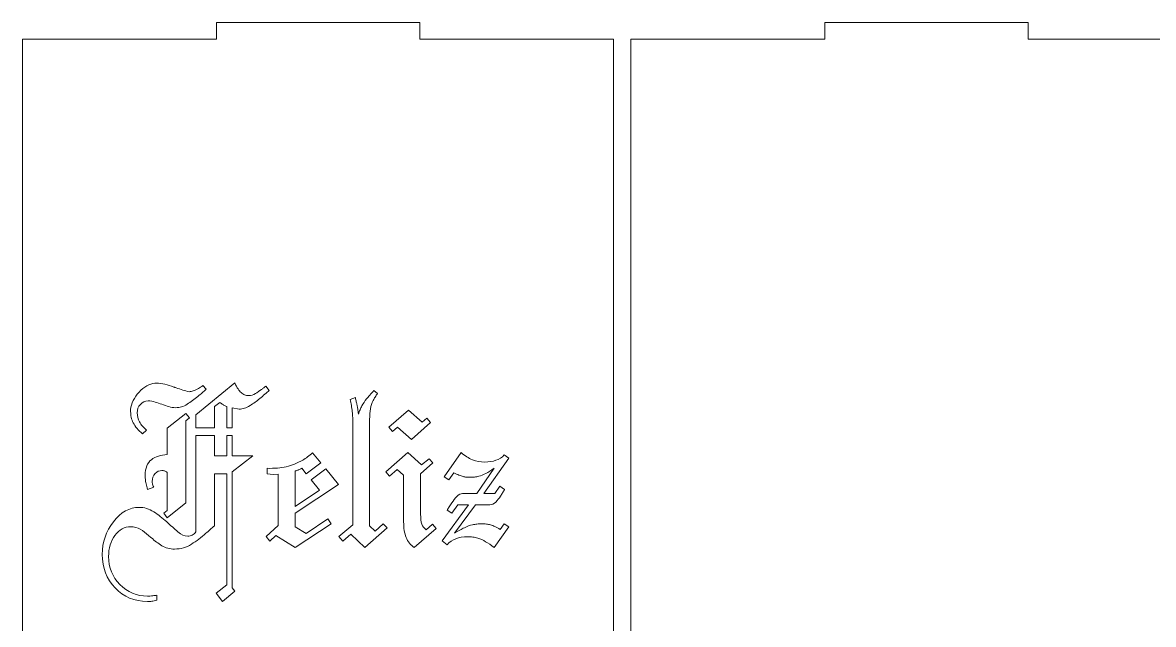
# Model space of a CAD drawing. Header units: millimetres. Extents: x -1983 to 1983, y -412 to 412.
# Drawn here: x 1313.1 to 1519.6, y 93.6 to 203.6 of the extents above; entities that cross this region are included whole.
import ezdxf

# ---------------------------------------------------------------- set-up
doc = ezdxf.new("R2010")
doc.units = ezdxf.units.MM
doc.header["$MEASUREMENT"] = 0
doc.layers.add('Camada 1', color=7, linetype='Continuous')

msp = doc.modelspace()

# ---------------------------------------------------------------- linework, layer by layer
at = {"layer": 'Camada 1', "color": 250, "lineweight": 9}
for points, knots in [([(1313.0602, 200.589), (1313.0602, 200.589), (1313.0602, -13.4106), (1313.0602, -13.4106), (1313.0602, -13.4106), (1313.0602, -13.4106), (1348.453, -13.4106), (1348.453, -13.4106), (1348.453, -13.4106), (1348.453, -13.4106), (1348.453, -16.4106), (1348.453, -16.4106), (1348.453, -16.4106), (1348.453, -16.4106), (1385.5958, -16.4106), (1385.5958, -16.4106), (1385.5958, -16.4106), (1385.5958, -16.4106), (1385.5958, -13.4106), (1385.5958, -13.4106), (1385.5958, -13.4106), (1385.5958, -13.4106), (1420.9886, -13.4106), (1420.9886, -13.4106), (1420.9886, -13.4106), (1420.9886, -13.4106), (1420.9886, 200.589), (1420.9886, 200.589), (1420.9886, 200.589), (1420.9886, 200.589), (1385.5958, 200.589), (1385.5958, 200.589), (1385.5958, 200.589), (1385.5958, 200.589), (1385.5958, 203.589), (1385.5958, 203.589), (1385.5958, 203.589), (1385.5958, 203.589), (1348.453, 203.589), (1348.453, 203.589), (1348.453, 203.589), (1348.453, 203.589), (1348.453, 200.589), (1348.453, 200.589), (1348.453, 200.589), (1348.453, 200.589), (1313.0602, 200.589), (1313.0602, 200.589)], [0, 0, 0, 0, 0.07692308, 0.07692308, 0.07692308, 0.07692308, 0.15384615, 0.15384615, 0.15384615, 0.15384615, 0.23076923, 0.23076923, 0.23076923, 0.23076923, 0.30769231, 0.30769231, 0.30769231, 0.30769231, 0.38461538, 0.38461538, 0.38461538, 0.38461538, 0.46153846, 0.46153846, 0.46153846, 0.46153846, 0.53846154, 0.53846154, 0.53846154, 0.53846154, 0.61538462, 0.61538462, 0.61538462, 0.61538462, 0.69230769, 0.69230769, 0.69230769, 0.69230769, 0.76923077, 0.76923077, 0.76923077, 0.76923077, 0.84615385, 0.84615385, 0.84615385, 0.84615385, 1, 1, 1, 1]), ([(1424.1636, 200.589), (1424.1636, 200.589), (1424.1636, -13.4106), (1424.1636, -13.4106), (1424.1636, -13.4106), (1424.1636, -13.4106), (1459.5564, -13.4106), (1459.5564, -13.4106), (1459.5564, -13.4106), (1459.5564, -13.4106), (1459.5564, -16.4106), (1459.5564, -16.4106), (1459.5564, -16.4106), (1459.5564, -16.4106), (1496.6992, -16.4106), (1496.6992, -16.4106), (1496.6992, -16.4106), (1496.6992, -16.4106), (1496.6992, -13.4106), (1496.6992, -13.4106), (1496.6992, -13.4106), (1496.6992, -13.4106), (1532.092, -13.4106), (1532.092, -13.4106), (1532.092, -13.4106), (1532.092, -13.4106), (1532.092, 200.589), (1532.092, 200.589), (1532.092, 200.589), (1532.092, 200.589), (1496.6992, 200.589), (1496.6992, 200.589), (1496.6992, 200.589), (1496.6992, 200.589), (1496.6992, 203.589), (1496.6992, 203.589), (1496.6992, 203.589), (1496.6992, 203.589), (1459.5564, 203.589), (1459.5564, 203.589), (1459.5564, 203.589), (1459.5564, 203.589), (1459.5564, 200.589), (1459.5564, 200.589), (1459.5564, 200.589), (1459.5564, 200.589), (1424.1636, 200.589), (1424.1636, 200.589)], [0, 0, 0, 0, 0.07692308, 0.07692308, 0.07692308, 0.07692308, 0.15384615, 0.15384615, 0.15384615, 0.15384615, 0.23076923, 0.23076923, 0.23076923, 0.23076923, 0.30769231, 0.30769231, 0.30769231, 0.30769231, 0.38461538, 0.38461538, 0.38461538, 0.38461538, 0.46153846, 0.46153846, 0.46153846, 0.46153846, 0.53846154, 0.53846154, 0.53846154, 0.53846154, 0.61538462, 0.61538462, 0.61538462, 0.61538462, 0.69230769, 0.69230769, 0.69230769, 0.69230769, 0.76923077, 0.76923077, 0.76923077, 0.76923077, 0.84615385, 0.84615385, 0.84615385, 0.84615385, 1, 1, 1, 1]), ([(1334.962, 128.41), (1334.5779, 128.7349), (1334.2456, 129.0674), (1333.9648, 129.4072), (1333.9648, 129.4072), (1333.6842, 129.7467), (1333.4552, 130.094), (1333.278, 130.4485), (1333.278, 130.4485), (1333.1007, 130.7736), (1332.9752, 131.106), (1332.9014, 131.4458), (1332.9014, 131.4458), (1332.8275, 131.7853), (1332.7905, 132.1324), (1332.7905, 132.487), (1332.7905, 132.487), (1332.7905, 132.5462), (1332.7905, 132.6052), (1332.7905, 132.6642), (1332.7905, 132.6642), (1332.7905, 132.7234), (1332.7905, 132.7824), (1332.7905, 132.8415), (1332.7905, 132.8415), (1332.9088, 133.9938), (1333.4183, 135.0647), (1334.3195, 136.0544), (1334.3195, 136.0544), (1335.2206, 137.0441), (1336.188, 137.5833), (1337.222, 137.672), (1337.222, 137.672), (1337.2812, 137.672), (1337.3328, 137.672), (1337.3772, 137.672), (1337.3772, 137.672), (1337.4214, 137.672), (1337.4584, 137.672), (1337.4879, 137.672), (1337.4879, 137.672), (1337.9902, 137.672), (1338.5072, 137.6055), (1339.0389, 137.4726), (1339.0389, 137.4726), (1339.5708, 137.3397), (1340.1173, 137.1696), (1340.6787, 136.9629), (1340.6787, 136.9629), (1340.7377, 136.9629), (1340.8043, 136.9481), (1340.878, 136.9187), (1340.878, 136.9187), (1340.952, 136.8891), (1341.0332, 136.8594), (1341.1217, 136.8301), (1341.1217, 136.8301), (1341.5059, 136.6822), (1341.8974, 136.5493), (1342.2962, 136.431), (1342.2962, 136.431), (1342.695, 136.313), (1343.0865, 136.2095), (1343.4707, 136.1209), (1343.4707, 136.1209), (1343.6773, 136.1209), (1343.9284, 136.1726), (1344.2239, 136.276), (1344.2239, 136.276), (1344.5194, 136.3795), (1344.8295, 136.5196), (1345.1546, 136.6969), (1345.1546, 136.6969), (1345.2727, 136.7561), (1345.4056, 136.8373), (1345.5535, 136.9409), (1345.5535, 136.9409), (1345.701, 137.0441), (1345.834, 137.1402), (1345.9522, 137.2288), (1345.9522, 137.2288), (1345.9522, 137.2288), (1346.5726, 136.564), (1346.5726, 136.564), (1346.5726, 136.564), (1346.3363, 136.3573), (1346.0927, 136.143), (1345.8415, 135.9215), (1345.8415, 135.9215), (1345.5903, 135.6999), (1345.3319, 135.4709), (1345.0661, 135.2347), (1345.0661, 135.2347), (1344.4455, 134.7323), (1343.7956, 134.2671), (1343.1159, 133.8386), (1343.1159, 133.8386), (1342.4366, 133.4103), (1341.7423, 133.1962), (1341.0332, 133.1962), (1341.0332, 133.1962), (1340.59, 133.1962), (1340.1616, 133.2626), (1339.7481, 133.3956), (1339.7481, 133.3956), (1339.3344, 133.5285), (1338.9209, 133.6686), (1338.5072, 133.8166), (1338.5072, 133.8166), (1338.0936, 133.9641), (1337.68, 134.1046), (1337.2664, 134.2375), (1337.2664, 134.2375), (1336.8528, 134.3704), (1336.4245, 134.4369), (1335.9814, 134.4369), (1335.9814, 134.4369), (1335.42, 134.4369), (1334.9473, 134.2228), (1334.5631, 133.7943), (1334.5631, 133.7943), (1334.1791, 133.366), (1333.9872, 132.8564), (1333.9872, 132.2654), (1333.9872, 132.2654), (1333.9872, 131.6744), (1334.1274, 131.1207), (1334.4082, 130.6035), (1334.4082, 130.6035), (1334.6886, 130.0865), (1335.1246, 129.577), (1335.7153, 129.0747), (1335.7153, 129.0747), (1335.7153, 129.0747), (1334.962, 128.41), (1334.962, 128.41)], [0, 0, 0, 0, 0.02857143, 0.02857143, 0.02857143, 0.02857143, 0.05714286, 0.05714286, 0.05714286, 0.05714286, 0.08571429, 0.08571429, 0.08571429, 0.08571429, 0.11428571, 0.11428571, 0.11428571, 0.11428571, 0.14285714, 0.14285714, 0.14285714, 0.14285714, 0.17142857, 0.17142857, 0.17142857, 0.17142857, 0.2, 0.2, 0.2, 0.2, 0.22857143, 0.22857143, 0.22857143, 0.22857143, 0.25714286, 0.25714286, 0.25714286, 0.25714286, 0.28571429, 0.28571429, 0.28571429, 0.28571429, 0.31428571, 0.31428571, 0.31428571, 0.31428571, 0.34285714, 0.34285714, 0.34285714, 0.34285714, 0.37142857, 0.37142857, 0.37142857, 0.37142857, 0.4, 0.4, 0.4, 0.4, 0.42857143, 0.42857143, 0.42857143, 0.42857143, 0.45714286, 0.45714286, 0.45714286, 0.45714286, 0.48571429, 0.48571429, 0.48571429, 0.48571429, 0.51428571, 0.51428571, 0.51428571, 0.51428571, 0.54285714, 0.54285714, 0.54285714, 0.54285714, 0.57142857, 0.57142857, 0.57142857, 0.57142857, 0.6, 0.6, 0.6, 0.6, 0.62857143, 0.62857143, 0.62857143, 0.62857143, 0.65714286, 0.65714286, 0.65714286, 0.65714286, 0.68571429, 0.68571429, 0.68571429, 0.68571429, 0.71428571, 0.71428571, 0.71428571, 0.71428571, 0.74285714, 0.74285714, 0.74285714, 0.74285714, 0.77142857, 0.77142857, 0.77142857, 0.77142857, 0.8, 0.8, 0.8, 0.8, 0.82857143, 0.82857143, 0.82857143, 0.82857143, 0.85714286, 0.85714286, 0.85714286, 0.85714286, 0.88571429, 0.88571429, 0.88571429, 0.88571429, 0.91428571, 0.91428571, 0.91428571, 0.91428571, 0.94285714, 0.94285714, 0.94285714, 0.94285714, 1, 1, 1, 1]), ([(1344.7113, 129.5092), (1344.7113, 129.5092), (1344.7113, 131.911), (1344.7113, 131.911), (1344.7113, 131.911), (1344.7113, 131.911), (1351.8019, 137.7163), (1351.8019, 137.7163), (1351.8019, 137.7163), (1352.0087, 137.2732), (1352.2081, 136.9112), (1352.4001, 136.6305), (1352.4001, 136.6305), (1352.5922, 136.3499), (1352.7769, 136.1355), (1352.9542, 135.9879), (1352.9542, 135.9879), (1353.161, 135.781), (1353.3751, 135.6334), (1353.5966, 135.5448), (1353.5966, 135.5448), (1353.8182, 135.4562), (1354.0619, 135.412), (1354.328, 135.412), (1354.328, 135.412), (1354.7711, 135.412), (1355.1845, 135.5299), (1355.5687, 135.7664), (1355.5687, 135.7664), (1355.9527, 136.0027), (1356.3222, 136.2537), (1356.6766, 136.5196), (1356.6766, 136.5196), (1356.8242, 136.6379), (1356.9647, 136.7487), (1357.0976, 136.8522), (1357.0976, 136.8522), (1357.2306, 136.9554), (1357.3559, 137.0516), (1357.4741, 137.1402), (1357.4741, 137.1402), (1357.4741, 137.1402), (1358.0948, 136.3424), (1358.0948, 136.3424), (1358.0948, 136.3424), (1357.8584, 136.1355), (1357.5925, 135.9067), (1357.2969, 135.6557), (1357.2969, 135.6557), (1357.0015, 135.4045), (1356.6913, 135.1461), (1356.3665, 134.88), (1356.3665, 134.88), (1356.1004, 134.6437), (1355.8124, 134.4147), (1355.5022, 134.1931), (1355.5022, 134.1931), (1355.192, 133.9716), (1354.8891, 133.7722), (1354.5938, 133.5949), (1354.5938, 133.5949), (1354.2391, 133.3881), (1353.8996, 133.2256), (1353.5745, 133.1075), (1353.5745, 133.1075), (1353.2496, 132.9893), (1352.9246, 132.9301), (1352.5997, 132.9301), (1352.5997, 132.9301), (1352.5997, 132.9301), (1351.3588, 133.1519), (1351.3588, 133.1519), (1351.3588, 133.1519), (1351.3588, 133.1519), (1351.3588, 129.5092), (1351.3588, 129.5092), (1351.3588, 129.5092), (1351.3588, 129.5092), (1350.3394, 129.5092), (1350.3394, 129.5092), (1350.3394, 129.5092), (1350.3394, 129.5092), (1350.3394, 133.4177), (1350.3394, 133.4177), (1350.3394, 133.4177), (1350.2214, 133.4471), (1350.1178, 133.4842), (1350.0293, 133.5285), (1350.0293, 133.5285), (1349.9406, 133.5728), (1349.852, 133.6244), (1349.7634, 133.6836), (1349.7634, 133.6836), (1349.7337, 133.7131), (1349.7116, 133.7354), (1349.6969, 133.7501), (1349.6969, 133.7501), (1349.6823, 133.7648), (1349.66, 133.7722), (1349.6305, 133.7722), (1349.6305, 133.7722), (1349.5418, 133.8313), (1349.4606, 133.8904), (1349.3867, 133.9494), (1349.3867, 133.9494), (1349.3128, 134.0085), (1349.2167, 134.0824), (1349.0987, 134.1711), (1349.0987, 134.1711), (1349.0987, 134.1711), (1348.0793, 133.4177), (1348.0793, 133.4177), (1348.0793, 133.4177), (1348.0793, 133.4177), (1348.0793, 129.5092), (1348.0793, 129.5092), (1348.0793, 129.5092), (1348.0793, 129.5092), (1344.7113, 129.5092), (1344.7113, 129.5092)], [0, 0, 0, 0, 0.03225806, 0.03225806, 0.03225806, 0.03225806, 0.06451613, 0.06451613, 0.06451613, 0.06451613, 0.09677419, 0.09677419, 0.09677419, 0.09677419, 0.12903226, 0.12903226, 0.12903226, 0.12903226, 0.16129032, 0.16129032, 0.16129032, 0.16129032, 0.19354839, 0.19354839, 0.19354839, 0.19354839, 0.22580645, 0.22580645, 0.22580645, 0.22580645, 0.25806452, 0.25806452, 0.25806452, 0.25806452, 0.29032258, 0.29032258, 0.29032258, 0.29032258, 0.32258065, 0.32258065, 0.32258065, 0.32258065, 0.35483871, 0.35483871, 0.35483871, 0.35483871, 0.38709677, 0.38709677, 0.38709677, 0.38709677, 0.41935484, 0.41935484, 0.41935484, 0.41935484, 0.4516129, 0.4516129, 0.4516129, 0.4516129, 0.48387097, 0.48387097, 0.48387097, 0.48387097, 0.51612903, 0.51612903, 0.51612903, 0.51612903, 0.5483871, 0.5483871, 0.5483871, 0.5483871, 0.58064516, 0.58064516, 0.58064516, 0.58064516, 0.61290323, 0.61290323, 0.61290323, 0.61290323, 0.64516129, 0.64516129, 0.64516129, 0.64516129, 0.67741935, 0.67741935, 0.67741935, 0.67741935, 0.70967742, 0.70967742, 0.70967742, 0.70967742, 0.74193548, 0.74193548, 0.74193548, 0.74193548, 0.77419355, 0.77419355, 0.77419355, 0.77419355, 0.80645161, 0.80645161, 0.80645161, 0.80645161, 0.83870968, 0.83870968, 0.83870968, 0.83870968, 0.87096774, 0.87096774, 0.87096774, 0.87096774, 0.90322581, 0.90322581, 0.90322581, 0.90322581, 0.93548387, 0.93548387, 0.93548387, 0.93548387, 1, 1, 1, 1]), ([(1371.5223, 108.8225), (1371.5223, 108.8225), (1370.8131, 109.6647), (1370.8131, 109.6647), (1370.8131, 109.6647), (1370.8131, 109.6647), (1373.3393, 111.7918), (1373.3393, 111.7918), (1373.3393, 111.7918), (1373.3393, 111.7918), (1373.3393, 131.4235), (1373.3393, 131.4235), (1373.3393, 131.4235), (1373.3393, 131.5712), (1373.3318, 131.7409), (1373.3171, 131.9331), (1373.3171, 131.9331), (1373.3023, 132.125), (1373.28, 132.3097), (1373.2506, 132.487), (1373.2506, 132.487), (1373.2211, 132.8711), (1373.1692, 133.2477), (1373.0955, 133.6171), (1373.0955, 133.6171), (1373.0216, 133.9863), (1372.9402, 134.3483), (1372.8516, 134.7028), (1372.8516, 134.7028), (1372.8516, 134.7028), (1373.8267, 135.0575), (1373.8267, 135.0575), (1373.8267, 135.0575), (1373.8857, 134.7323), (1373.945, 134.4665), (1374.004, 134.2596), (1374.004, 134.2596), (1374.0629, 134.0527), (1374.1072, 133.8461), (1374.1368, 133.6393), (1374.1368, 133.6393), (1374.1664, 133.5507), (1374.1887, 133.4471), (1374.2033, 133.3291), (1374.2033, 133.3291), (1374.218, 133.2109), (1374.2401, 133.0926), (1374.2698, 132.9744), (1374.2698, 132.9744), (1374.2994, 132.8268), (1374.3215, 132.6792), (1374.3362, 132.5313), (1374.3362, 132.5313), (1374.3511, 132.3836), (1374.3733, 132.2064), (1374.4027, 131.9996), (1374.4027, 131.9996), (1374.4913, 132.2951), (1374.5874, 132.5684), (1374.6907, 132.8193), (1374.6907, 132.8193), (1374.7943, 133.0704), (1374.905, 133.3142), (1375.0232, 133.5507), (1375.0232, 133.5507), (1375.2595, 133.9641), (1375.5476, 134.3853), (1375.8873, 134.8135), (1375.8873, 134.8135), (1376.2271, 135.2419), (1376.6628, 135.7518), (1377.1947, 136.3424), (1377.1947, 136.3424), (1377.1947, 136.3424), (1377.9037, 135.8107), (1377.9037, 135.8107), (1377.9037, 135.8107), (1377.7265, 135.5745), (1377.5713, 135.3527), (1377.4384, 135.1461), (1377.4384, 135.1461), (1377.3055, 134.9392), (1377.1947, 134.7323), (1377.1061, 134.5255), (1377.1061, 134.5255), (1376.8402, 134.0527), (1376.6628, 133.5507), (1376.5741, 133.0187), (1376.5741, 133.0187), (1376.4855, 132.487), (1376.4411, 131.8224), (1376.4411, 131.0245), (1376.4411, 131.0245), (1376.4411, 131.0245), (1376.4411, 111.6146), (1376.4411, 111.6146), (1376.4411, 111.6146), (1376.4411, 111.6146), (1377.4606, 110.6395), (1377.4606, 110.6395), (1377.4606, 110.6395), (1377.4606, 110.6395), (1378.923, 111.969), (1378.923, 111.969), (1378.923, 111.969), (1378.923, 111.969), (1379.632, 111.2157), (1379.632, 111.2157), (1379.632, 111.2157), (1379.632, 111.2157), (1375.5549, 107.6261), (1375.5549, 107.6261), (1375.5549, 107.6261), (1375.5549, 107.6261), (1373.0289, 110.0634), (1373.0289, 110.0634), (1373.0289, 110.0634), (1373.0289, 110.0634), (1371.5223, 108.8225), (1371.5223, 108.8225)], [0, 0, 0, 0, 0.03225806, 0.03225806, 0.03225806, 0.03225806, 0.06451613, 0.06451613, 0.06451613, 0.06451613, 0.09677419, 0.09677419, 0.09677419, 0.09677419, 0.12903226, 0.12903226, 0.12903226, 0.12903226, 0.16129032, 0.16129032, 0.16129032, 0.16129032, 0.19354839, 0.19354839, 0.19354839, 0.19354839, 0.22580645, 0.22580645, 0.22580645, 0.22580645, 0.25806452, 0.25806452, 0.25806452, 0.25806452, 0.29032258, 0.29032258, 0.29032258, 0.29032258, 0.32258065, 0.32258065, 0.32258065, 0.32258065, 0.35483871, 0.35483871, 0.35483871, 0.35483871, 0.38709677, 0.38709677, 0.38709677, 0.38709677, 0.41935484, 0.41935484, 0.41935484, 0.41935484, 0.4516129, 0.4516129, 0.4516129, 0.4516129, 0.48387097, 0.48387097, 0.48387097, 0.48387097, 0.51612903, 0.51612903, 0.51612903, 0.51612903, 0.5483871, 0.5483871, 0.5483871, 0.5483871, 0.58064516, 0.58064516, 0.58064516, 0.58064516, 0.61290323, 0.61290323, 0.61290323, 0.61290323, 0.64516129, 0.64516129, 0.64516129, 0.64516129, 0.67741935, 0.67741935, 0.67741935, 0.67741935, 0.70967742, 0.70967742, 0.70967742, 0.70967742, 0.74193548, 0.74193548, 0.74193548, 0.74193548, 0.77419355, 0.77419355, 0.77419355, 0.77419355, 0.80645161, 0.80645161, 0.80645161, 0.80645161, 0.83870968, 0.83870968, 0.83870968, 0.83870968, 0.87096774, 0.87096774, 0.87096774, 0.87096774, 0.90322581, 0.90322581, 0.90322581, 0.90322581, 0.93548387, 0.93548387, 0.93548387, 0.93548387, 1, 1, 1, 1]), ([(1384.0634, 127.3907), (1384.0634, 127.3907), (1381.5375, 129.6509), (1381.5375, 129.6509), (1381.5375, 129.6509), (1381.5375, 129.6509), (1380.6071, 128.8531), (1380.6071, 128.8531), (1380.6071, 128.8531), (1380.6071, 128.8531), (1379.9421, 129.6509), (1379.9421, 129.6509), (1379.9421, 129.6509), (1379.9421, 129.6509), (1383.5317, 132.7529), (1383.5317, 132.7529), (1383.5317, 132.7529), (1383.5317, 132.7529), (1386.0133, 130.537), (1386.0133, 130.537), (1386.0133, 130.537), (1386.0133, 130.537), (1386.8997, 131.2907), (1386.8997, 131.2907), (1386.8997, 131.2907), (1386.8997, 131.2907), (1387.5644, 130.4928), (1387.5644, 130.4928), (1387.5644, 130.4928), (1387.5644, 130.4928), (1384.0634, 127.3907), (1384.0634, 127.3907)], [0, 0, 0, 0, 0.11111111, 0.11111111, 0.11111111, 0.11111111, 0.22222222, 0.22222222, 0.22222222, 0.22222222, 0.33333333, 0.33333333, 0.33333333, 0.33333333, 0.44444444, 0.44444444, 0.44444444, 0.44444444, 0.55555556, 0.55555556, 0.55555556, 0.55555556, 0.66666667, 0.66666667, 0.66666667, 0.66666667, 0.77777778, 0.77777778, 0.77777778, 0.77777778, 1, 1, 1, 1]), ([(1338.8616, 113.9189), (1338.8616, 113.9189), (1339.4821, 114.4063), (1339.4821, 114.4063), (1339.4821, 114.4063), (1339.4821, 114.4063), (1339.4821, 121.3639), (1339.4821, 121.3639), (1339.4821, 121.3639), (1339.3934, 121.423), (1339.3123, 121.4746), (1339.2384, 121.519), (1339.2384, 121.519), (1339.1647, 121.5633), (1339.0833, 121.6003), (1338.9946, 121.6298), (1338.9946, 121.6298), (1338.9061, 121.6593), (1338.8249, 121.6815), (1338.7509, 121.6963), (1338.7509, 121.6963), (1338.677, 121.7111), (1338.5958, 121.7183), (1338.5072, 121.7183), (1338.5072, 121.7183), (1338.0345, 121.7183), (1337.6208, 121.5264), (1337.2664, 121.1423), (1337.2664, 121.1423), (1336.9119, 120.7582), (1336.7346, 120.2855), (1336.7346, 119.7241), (1336.7346, 119.7241), (1336.7346, 119.6651), (1336.7346, 119.6062), (1336.7346, 119.5469), (1336.7346, 119.5469), (1336.7346, 119.4879), (1336.7492, 119.4287), (1336.779, 119.3697), (1336.779, 119.3697), (1336.779, 119.2811), (1336.801, 119.1777), (1336.8454, 119.0595), (1336.8454, 119.0595), (1336.8897, 118.9412), (1336.9415, 118.8084), (1337.0004, 118.6607), (1337.0004, 118.6607), (1337.0004, 118.6607), (1335.8928, 118.2618), (1335.8928, 118.2618), (1335.8928, 118.2618), (1335.7745, 118.6458), (1335.6783, 118.9857), (1335.6045, 119.2811), (1335.6045, 119.2811), (1335.5308, 119.5764), (1335.4937, 119.8571), (1335.4937, 120.1229), (1335.4937, 120.1229), (1335.4644, 120.2412), (1335.4494, 120.3594), (1335.4494, 120.4777), (1335.4494, 120.4777), (1335.4494, 120.5956), (1335.4494, 120.7138), (1335.4494, 120.8322), (1335.4494, 120.8322), (1335.4494, 122.1617), (1335.8263, 123.1143), (1336.5795, 123.6904), (1336.5795, 123.6904), (1337.3328, 124.2667), (1338.3004, 124.5842), (1339.4821, 124.6432), (1339.4821, 124.6432), (1339.4821, 124.6432), (1339.4821, 129.4294), (1339.4821, 129.4294), (1339.4821, 129.4294), (1339.4821, 129.4294), (1342.8501, 132.1324), (1342.8501, 132.1324), (1342.8501, 132.1324), (1342.8501, 132.1324), (1343.5149, 131.3349), (1343.5149, 131.3349), (1343.5149, 131.3349), (1343.5149, 131.3349), (1342.8501, 130.8029), (1342.8501, 130.8029), (1342.8501, 130.8029), (1342.8501, 130.8029), (1342.8501, 115.8244), (1342.8501, 115.8244), (1342.8501, 115.8244), (1342.8501, 115.8244), (1339.4821, 113.077), (1339.4821, 113.077), (1339.4821, 113.077), (1339.4821, 113.077), (1338.8616, 113.9189), (1338.8616, 113.9189)], [0, 0, 0, 0, 0.03703704, 0.03703704, 0.03703704, 0.03703704, 0.07407407, 0.07407407, 0.07407407, 0.07407407, 0.11111111, 0.11111111, 0.11111111, 0.11111111, 0.14814815, 0.14814815, 0.14814815, 0.14814815, 0.18518519, 0.18518519, 0.18518519, 0.18518519, 0.22222222, 0.22222222, 0.22222222, 0.22222222, 0.25925926, 0.25925926, 0.25925926, 0.25925926, 0.2962963, 0.2962963, 0.2962963, 0.2962963, 0.33333333, 0.33333333, 0.33333333, 0.33333333, 0.37037037, 0.37037037, 0.37037037, 0.37037037, 0.40740741, 0.40740741, 0.40740741, 0.40740741, 0.44444444, 0.44444444, 0.44444444, 0.44444444, 0.48148148, 0.48148148, 0.48148148, 0.48148148, 0.51851852, 0.51851852, 0.51851852, 0.51851852, 0.55555556, 0.55555556, 0.55555556, 0.55555556, 0.59259259, 0.59259259, 0.59259259, 0.59259259, 0.62962963, 0.62962963, 0.62962963, 0.62962963, 0.66666667, 0.66666667, 0.66666667, 0.66666667, 0.7037037, 0.7037037, 0.7037037, 0.7037037, 0.74074074, 0.74074074, 0.74074074, 0.74074074, 0.77777778, 0.77777778, 0.77777778, 0.77777778, 0.81481481, 0.81481481, 0.81481481, 0.81481481, 0.85185185, 0.85185185, 0.85185185, 0.85185185, 0.88888889, 0.88888889, 0.88888889, 0.88888889, 0.92592593, 0.92592593, 0.92592593, 0.92592593, 1, 1, 1, 1]), ([(1337.5765, 98.0098), (1337.3993, 97.9505), (1337.237, 97.9062), (1337.0891, 97.8765), (1337.0891, 97.8765), (1336.9415, 97.8472), (1336.7937, 97.8323), (1336.646, 97.8323), (1336.646, 97.8323), (1336.5278, 97.8029), (1336.4022, 97.7879), (1336.2693, 97.7879), (1336.2693, 97.7879), (1336.1364, 97.7879), (1335.9961, 97.7879), (1335.8484, 97.7879), (1335.8484, 97.7879), (1333.4848, 97.7879), (1331.5203, 98.6079), (1329.9543, 100.2476), (1329.9543, 100.2476), (1328.3885, 101.8873), (1327.6056, 103.933), (1327.6056, 106.3852), (1327.6056, 106.3852), (1327.6056, 108.601), (1328.2852, 110.5879), (1329.6441, 112.3456), (1329.6441, 112.3456), (1331.0033, 114.1035), (1332.569, 114.9825), (1334.3416, 114.9825), (1334.3416, 114.9825), (1335.2871, 114.9825), (1336.1733, 114.7092), (1337.0004, 114.1625), (1337.0004, 114.1625), (1337.8277, 113.6162), (1338.6106, 113.0178), (1339.3491, 112.3677), (1339.3491, 112.3677), (1340.0877, 111.6884), (1340.7747, 111.0754), (1341.41, 110.5287), (1341.41, 110.5287), (1342.045, 109.9822), (1342.6434, 109.7089), (1343.2049, 109.7089), (1343.2049, 109.7089), (1343.5, 109.7089), (1343.7733, 109.7754), (1344.0245, 109.9083), (1344.0245, 109.9083), (1344.2757, 110.0413), (1344.5047, 110.2407), (1344.7113, 110.5066), (1344.7113, 110.5066), (1344.7113, 110.5066), (1344.7113, 128.1098), (1344.7113, 128.1098), (1344.7113, 128.1098), (1344.7113, 128.1098), (1348.0793, 128.1098), (1348.0793, 128.1098), (1348.0793, 128.1098), (1348.0793, 128.1098), (1348.0793, 124.4217), (1348.0793, 124.4217), (1348.0793, 124.4217), (1348.0793, 124.4217), (1350.3394, 124.4217), (1350.3394, 124.4217), (1350.3394, 124.4217), (1350.3394, 124.4217), (1350.3394, 128.1098), (1350.3394, 128.1098), (1350.3394, 128.1098), (1350.3394, 128.1098), (1351.3588, 128.1098), (1351.3588, 128.1098), (1351.3588, 128.1098), (1351.3588, 128.1098), (1351.3588, 124.4217), (1351.3588, 124.4217), (1351.3588, 124.4217), (1351.3588, 124.4217), (1355.0812, 124.4217), (1355.0812, 124.4217), (1355.0812, 124.4217), (1355.0812, 124.4217), (1351.3588, 121.4525), (1351.3588, 121.4525), (1351.3588, 121.4525), (1351.3588, 121.4525), (1351.3588, 100.2698), (1351.3588, 100.2698), (1351.3588, 100.2698), (1351.3588, 100.2698), (1351.8019, 99.6493), (1351.8019, 99.6493), (1351.8019, 99.6493), (1351.8019, 99.6493), (1349.5861, 97.7879), (1349.5861, 97.7879), (1349.5861, 97.7879), (1349.5861, 97.7879), (1348.3896, 99.2948), (1348.3896, 99.2948), (1348.3896, 99.2948), (1348.3896, 99.2948), (1350.3394, 100.8458), (1350.3394, 100.8458), (1350.3394, 100.8458), (1350.3394, 100.8458), (1350.3394, 121.0981), (1350.3394, 121.0981), (1350.3394, 121.0981), (1350.3394, 121.0981), (1348.0793, 121.0981), (1348.0793, 121.0981), (1348.0793, 121.0981), (1348.0793, 121.0981), (1348.0793, 111.6146), (1348.0793, 111.6146), (1348.0793, 111.6146), (1347.8134, 111.378), (1347.5551, 111.1492), (1347.3039, 110.9274), (1347.3039, 110.9274), (1347.0528, 110.706), (1346.7942, 110.4772), (1346.5283, 110.2407), (1346.5283, 110.2407), (1345.701, 109.5022), (1344.822, 108.8375), (1343.8916, 108.2465), (1343.8916, 108.2465), (1342.9609, 107.6556), (1341.9342, 107.3603), (1340.8116, 107.3603), (1340.8116, 107.3603), (1339.9253, 107.3603), (1339.1498, 107.5669), (1338.4851, 107.9806), (1338.4851, 107.9806), (1337.8204, 108.3941), (1337.1926, 108.8668), (1336.6017, 109.3988), (1336.6017, 109.3988), (1336.5131, 109.4577), (1336.4245, 109.5242), (1336.3358, 109.5982), (1336.3358, 109.5982), (1336.2473, 109.6719), (1336.1437, 109.7533), (1336.0256, 109.8419), (1336.0256, 109.8419), (1335.553, 110.285), (1335.0581, 110.6616), (1334.5411, 110.972), (1334.5411, 110.972), (1334.024, 111.2822), (1333.4405, 111.4373), (1332.7905, 111.4373), (1332.7905, 111.4373), (1331.6679, 111.4373), (1330.715, 110.9128), (1329.9321, 109.864), (1329.9321, 109.864), (1329.1492, 108.8153), (1328.7579, 107.5226), (1328.7579, 105.9865), (1328.7579, 105.9865), (1328.7579, 103.9773), (1329.4521, 102.2712), (1330.8407, 100.8679), (1330.8407, 100.8679), (1332.2292, 99.4647), (1333.9132, 98.763), (1335.8928, 98.763), (1335.8928, 98.763), (1335.9517, 98.763), (1336.0182, 98.763), (1336.0921, 98.763), (1336.0921, 98.763), (1336.1658, 98.763), (1336.2323, 98.763), (1336.2915, 98.763), (1336.2915, 98.763), (1336.4687, 98.7926), (1336.6607, 98.8148), (1336.8675, 98.8295), (1336.8675, 98.8295), (1337.0744, 98.8442), (1337.3107, 98.8813), (1337.5765, 98.9403), (1337.5765, 98.9403), (1337.5765, 98.9403), (1337.5765, 98.0098), (1337.5765, 98.0098)], [0, 0, 0, 0, 0.01960784, 0.01960784, 0.01960784, 0.01960784, 0.03921569, 0.03921569, 0.03921569, 0.03921569, 0.05882353, 0.05882353, 0.05882353, 0.05882353, 0.07843137, 0.07843137, 0.07843137, 0.07843137, 0.09803922, 0.09803922, 0.09803922, 0.09803922, 0.11764706, 0.11764706, 0.11764706, 0.11764706, 0.1372549, 0.1372549, 0.1372549, 0.1372549, 0.15686275, 0.15686275, 0.15686275, 0.15686275, 0.17647059, 0.17647059, 0.17647059, 0.17647059, 0.19607843, 0.19607843, 0.19607843, 0.19607843, 0.21568627, 0.21568627, 0.21568627, 0.21568627, 0.23529412, 0.23529412, 0.23529412, 0.23529412, 0.25490196, 0.25490196, 0.25490196, 0.25490196, 0.2745098, 0.2745098, 0.2745098, 0.2745098, 0.29411765, 0.29411765, 0.29411765, 0.29411765, 0.31372549, 0.31372549, 0.31372549, 0.31372549, 0.33333333, 0.33333333, 0.33333333, 0.33333333, 0.35294118, 0.35294118, 0.35294118, 0.35294118, 0.37254902, 0.37254902, 0.37254902, 0.37254902, 0.39215686, 0.39215686, 0.39215686, 0.39215686, 0.41176471, 0.41176471, 0.41176471, 0.41176471, 0.43137255, 0.43137255, 0.43137255, 0.43137255, 0.45098039, 0.45098039, 0.45098039, 0.45098039, 0.47058824, 0.47058824, 0.47058824, 0.47058824, 0.49019608, 0.49019608, 0.49019608, 0.49019608, 0.50980392, 0.50980392, 0.50980392, 0.50980392, 0.52941176, 0.52941176, 0.52941176, 0.52941176, 0.54901961, 0.54901961, 0.54901961, 0.54901961, 0.56862745, 0.56862745, 0.56862745, 0.56862745, 0.58823529, 0.58823529, 0.58823529, 0.58823529, 0.60784314, 0.60784314, 0.60784314, 0.60784314, 0.62745098, 0.62745098, 0.62745098, 0.62745098, 0.64705882, 0.64705882, 0.64705882, 0.64705882, 0.66666667, 0.66666667, 0.66666667, 0.66666667, 0.68627451, 0.68627451, 0.68627451, 0.68627451, 0.70588235, 0.70588235, 0.70588235, 0.70588235, 0.7254902, 0.7254902, 0.7254902, 0.7254902, 0.74509804, 0.74509804, 0.74509804, 0.74509804, 0.76470588, 0.76470588, 0.76470588, 0.76470588, 0.78431373, 0.78431373, 0.78431373, 0.78431373, 0.80392157, 0.80392157, 0.80392157, 0.80392157, 0.82352941, 0.82352941, 0.82352941, 0.82352941, 0.84313725, 0.84313725, 0.84313725, 0.84313725, 0.8627451, 0.8627451, 0.8627451, 0.8627451, 0.88235294, 0.88235294, 0.88235294, 0.88235294, 0.90196078, 0.90196078, 0.90196078, 0.90196078, 0.92156863, 0.92156863, 0.92156863, 0.92156863, 0.94117647, 0.94117647, 0.94117647, 0.94117647, 0.96078431, 0.96078431, 0.96078431, 0.96078431, 1, 1, 1, 1]), ([(1358.2277, 108.8225), (1358.2277, 108.8225), (1357.5631, 109.6647), (1357.5631, 109.6647), (1357.5631, 109.6647), (1357.5631, 109.6647), (1359.7345, 111.6588), (1359.7345, 111.6588), (1359.7345, 111.6588), (1359.7345, 111.6588), (1359.7345, 121.0536), (1359.7345, 121.0536), (1359.7345, 121.0536), (1359.7345, 121.0536), (1358.8481, 121.0094), (1358.8481, 121.0094), (1358.8481, 121.0094), (1358.8481, 121.0094), (1357.7403, 121.0981), (1357.7403, 121.0981), (1357.7403, 121.0981), (1357.7403, 121.0981), (1357.7403, 122.1173), (1357.7403, 122.1173), (1357.7403, 122.1173), (1359.0403, 122.0878), (1360.1997, 122.1838), (1361.2192, 122.4054), (1361.2192, 122.4054), (1362.2382, 122.6269), (1363.2354, 123.0332), (1364.2103, 123.624), (1364.2103, 123.624), (1364.5057, 123.8012), (1364.8085, 124.0008), (1365.1188, 124.2223), (1365.1188, 124.2223), (1365.429, 124.4439), (1365.7317, 124.6876), (1366.0272, 124.9534), (1366.0272, 124.9534), (1366.0272, 124.9534), (1367.5288, 123.0978), (1367.5288, 123.0978), (1367.5288, 123.0978), (1367.5288, 123.0978), (1364.8733, 121.0814), (1364.8733, 121.0814), (1364.8733, 121.0814), (1364.8733, 121.0814), (1364.033, 122.1173), (1364.033, 122.1173), (1364.033, 122.1173), (1363.9148, 122.0287), (1363.8115, 121.9695), (1363.7228, 121.9398), (1363.7228, 121.9398), (1363.6342, 121.9105), (1363.5603, 121.8809), (1363.5013, 121.8512), (1363.5013, 121.8512), (1363.4717, 121.8512), (1363.4495, 121.844), (1363.4348, 121.8291), (1363.4348, 121.8291), (1363.4199, 121.8144), (1363.3978, 121.807), (1363.3683, 121.807), (1363.3683, 121.807), (1363.3091, 121.7775), (1363.2354, 121.748), (1363.1468, 121.7183), (1363.1468, 121.7183), (1363.0582, 121.689), (1362.9547, 121.6593), (1362.8363, 121.6298), (1362.8363, 121.6298), (1362.8363, 121.6298), (1362.8363, 115.1155), (1362.8363, 115.1155), (1362.8363, 115.1155), (1362.8363, 115.1155), (1367.2681, 118.1288), (1367.2681, 118.1288), (1367.2681, 118.1288), (1367.2681, 118.1288), (1365.7551, 119.9944), (1365.7551, 119.9944), (1365.7551, 119.9944), (1365.7551, 119.9944), (1368.4092, 122.0097), (1368.4092, 122.0097), (1368.4092, 122.0097), (1368.4092, 122.0097), (1370.7247, 119.1482), (1370.7247, 119.1482), (1370.7247, 119.1482), (1370.7247, 119.1482), (1362.8363, 113.9189), (1362.8363, 113.9189), (1362.8363, 113.9189), (1362.8363, 113.9189), (1362.8363, 111.4373), (1362.8363, 111.4373), (1362.8363, 111.4373), (1362.8363, 111.4373), (1364.8751, 110.1964), (1364.8751, 110.1964), (1364.8751, 110.1964), (1364.8751, 110.1964), (1368.8192, 112.8555), (1368.8192, 112.8555), (1368.8192, 112.8555), (1368.8192, 112.8555), (1369.3952, 111.969), (1369.3952, 111.969), (1369.3952, 111.969), (1369.3952, 111.969), (1362.8363, 107.6261), (1362.8363, 107.6261), (1362.8363, 107.6261), (1362.8363, 107.6261), (1359.2912, 109.8419), (1359.2912, 109.8419), (1359.2912, 109.8419), (1359.2912, 109.8419), (1358.2277, 108.8225), (1358.2277, 108.8225)], [0, 0, 0, 0, 0.03030303, 0.03030303, 0.03030303, 0.03030303, 0.06060606, 0.06060606, 0.06060606, 0.06060606, 0.09090909, 0.09090909, 0.09090909, 0.09090909, 0.12121212, 0.12121212, 0.12121212, 0.12121212, 0.15151515, 0.15151515, 0.15151515, 0.15151515, 0.18181818, 0.18181818, 0.18181818, 0.18181818, 0.21212121, 0.21212121, 0.21212121, 0.21212121, 0.24242424, 0.24242424, 0.24242424, 0.24242424, 0.27272727, 0.27272727, 0.27272727, 0.27272727, 0.3030303, 0.3030303, 0.3030303, 0.3030303, 0.33333333, 0.33333333, 0.33333333, 0.33333333, 0.36363636, 0.36363636, 0.36363636, 0.36363636, 0.39393939, 0.39393939, 0.39393939, 0.39393939, 0.42424242, 0.42424242, 0.42424242, 0.42424242, 0.45454545, 0.45454545, 0.45454545, 0.45454545, 0.48484848, 0.48484848, 0.48484848, 0.48484848, 0.51515152, 0.51515152, 0.51515152, 0.51515152, 0.54545455, 0.54545455, 0.54545455, 0.54545455, 0.57575758, 0.57575758, 0.57575758, 0.57575758, 0.60606061, 0.60606061, 0.60606061, 0.60606061, 0.63636364, 0.63636364, 0.63636364, 0.63636364, 0.66666667, 0.66666667, 0.66666667, 0.66666667, 0.6969697, 0.6969697, 0.6969697, 0.6969697, 0.72727273, 0.72727273, 0.72727273, 0.72727273, 0.75757576, 0.75757576, 0.75757576, 0.75757576, 0.78787879, 0.78787879, 0.78787879, 0.78787879, 0.81818182, 0.81818182, 0.81818182, 0.81818182, 0.84848485, 0.84848485, 0.84848485, 0.84848485, 0.87878788, 0.87878788, 0.87878788, 0.87878788, 0.90909091, 0.90909091, 0.90909091, 0.90909091, 0.93939394, 0.93939394, 0.93939394, 0.93939394, 1, 1, 1, 1]), ([(1384.5954, 107.6261), (1383.9157, 108.0989), (1383.421, 108.7192), (1383.1107, 109.4875), (1383.1107, 109.4875), (1382.8006, 110.2553), (1382.6455, 111.2008), (1382.6455, 112.3235), (1382.6455, 112.3235), (1382.6455, 112.3235), (1382.6455, 120.8764), (1382.6455, 120.8764), (1382.6455, 120.8764), (1382.6455, 120.8764), (1381.4488, 121.8956), (1381.4488, 121.8956), (1381.4488, 121.8956), (1381.4488, 121.8956), (1380.0751, 120.6992), (1380.0751, 120.6992), (1380.0751, 120.6992), (1380.0751, 120.6992), (1379.4104, 121.4968), (1379.4104, 121.4968), (1379.4104, 121.4968), (1379.4104, 121.4968), (1383.4431, 124.9977), (1383.4431, 124.9977), (1383.4431, 124.9977), (1383.4431, 124.9977), (1385.9246, 122.7377), (1385.9246, 122.7377), (1385.9246, 122.7377), (1385.9246, 122.7377), (1387.2985, 123.8454), (1387.2985, 123.8454), (1387.2985, 123.8454), (1387.2985, 123.8454), (1387.9634, 123.0922), (1387.9634, 123.0922), (1387.9634, 123.0922), (1387.9634, 123.0922), (1385.7474, 121.0981), (1385.7474, 121.0981), (1385.7474, 121.0981), (1385.7474, 121.0981), (1385.7474, 113.7417), (1385.7474, 113.7417), (1385.7474, 113.7417), (1385.7474, 112.9441), (1385.8213, 112.3384), (1385.969, 111.9246), (1385.969, 111.9246), (1386.1168, 111.511), (1386.3827, 111.1565), (1386.7668, 110.861), (1386.7668, 110.861), (1386.7668, 110.861), (1387.9189, 111.9246), (1387.9189, 111.9246), (1387.9189, 111.9246), (1387.9189, 111.9246), (1388.5838, 111.1271), (1388.5838, 111.1271), (1388.5838, 111.1271), (1388.5838, 111.1271), (1384.5954, 107.6261), (1384.5954, 107.6261)], [0, 0, 0, 0, 0.05555556, 0.05555556, 0.05555556, 0.05555556, 0.11111111, 0.11111111, 0.11111111, 0.11111111, 0.16666667, 0.16666667, 0.16666667, 0.16666667, 0.22222222, 0.22222222, 0.22222222, 0.22222222, 0.27777778, 0.27777778, 0.27777778, 0.27777778, 0.33333333, 0.33333333, 0.33333333, 0.33333333, 0.38888889, 0.38888889, 0.38888889, 0.38888889, 0.44444444, 0.44444444, 0.44444444, 0.44444444, 0.5, 0.5, 0.5, 0.5, 0.55555556, 0.55555556, 0.55555556, 0.55555556, 0.61111111, 0.61111111, 0.61111111, 0.61111111, 0.66666667, 0.66666667, 0.66666667, 0.66666667, 0.72222222, 0.72222222, 0.72222222, 0.72222222, 0.77777778, 0.77777778, 0.77777778, 0.77777778, 0.83333333, 0.83333333, 0.83333333, 0.83333333, 0.88888889, 0.88888889, 0.88888889, 0.88888889, 1, 1, 1, 1]), ([(1390.5779, 108.1578), (1390.5779, 108.1578), (1389.6914, 108.8668), (1389.6914, 108.8668), (1389.6914, 108.8668), (1389.6914, 108.8668), (1394.4777, 115.47), (1394.4777, 115.47), (1394.4777, 115.47), (1394.4777, 115.47), (1392.5277, 115.47), (1392.5277, 115.47), (1392.5277, 115.47), (1392.5277, 115.47), (1391.4198, 113.9189), (1391.4198, 113.9189), (1391.4198, 113.9189), (1391.4198, 113.9189), (1390.5779, 114.4949), (1390.5779, 114.4949), (1390.5779, 114.4949), (1390.6959, 114.6427), (1390.8291, 114.8347), (1390.9768, 115.0711), (1390.9768, 115.0711), (1391.1244, 115.3074), (1391.2868, 115.5439), (1391.464, 115.7801), (1391.464, 115.7801), (1391.7299, 116.2232), (1392.033, 116.6223), (1392.3727, 116.9768), (1392.3727, 116.9768), (1392.7125, 117.3312), (1393.0595, 117.5085), (1393.414, 117.5085), (1393.414, 117.5085), (1393.414, 117.5085), (1395.9845, 117.5085), (1395.9845, 117.5085), (1395.9845, 117.5085), (1395.9845, 117.5085), (1399.1749, 122.1617), (1399.1749, 122.1617), (1399.1749, 122.1617), (1398.6136, 121.748), (1398.1115, 121.423), (1397.6684, 121.1866), (1397.6684, 121.1866), (1397.2251, 120.9504), (1396.7967, 120.7729), (1396.3832, 120.6549), (1396.3832, 120.6549), (1396.1173, 120.5956), (1395.8587, 120.5514), (1395.6076, 120.5219), (1395.6076, 120.5219), (1395.3566, 120.4924), (1395.0834, 120.4777), (1394.7878, 120.4777), (1394.7878, 120.4777), (1394.5516, 120.4777), (1394.3298, 120.4849), (1394.1232, 120.4998), (1394.1232, 120.4998), (1393.9163, 120.5145), (1393.7094, 120.5514), (1393.5027, 120.6106), (1393.5027, 120.6106), (1393.2664, 120.6696), (1393.0152, 120.7582), (1392.7493, 120.8764), (1392.7493, 120.8764), (1392.4835, 120.9947), (1392.1732, 121.1423), (1391.8186, 121.3195), (1391.8186, 121.3195), (1391.8186, 121.3195), (1390.8881, 119.99), (1390.8881, 119.99), (1390.8881, 119.99), (1390.8881, 119.99), (1390.0459, 120.5663), (1390.0459, 120.5663), (1390.0459, 120.5663), (1390.0459, 120.5663), (1393.1482, 124.9977), (1393.1482, 124.9977), (1393.1482, 124.9977), (1393.8277, 124.4068), (1394.5145, 123.9711), (1395.2088, 123.6904), (1395.2088, 123.6904), (1395.903, 123.4098), (1396.6638, 123.2695), (1397.4912, 123.2695), (1397.4912, 123.2695), (1398.2592, 123.2695), (1398.9313, 123.373), (1399.5076, 123.5796), (1399.5076, 123.5796), (1400.0836, 123.7864), (1400.5931, 124.1115), (1401.0362, 124.5546), (1401.0362, 124.5546), (1401.0362, 124.5546), (1401.834, 123.9786), (1401.834, 123.9786), (1401.834, 123.9786), (1401.834, 123.9786), (1397.2695, 117.5085), (1397.2695, 117.5085), (1397.2695, 117.5085), (1397.2695, 117.5085), (1399.3079, 117.5085), (1399.3079, 117.5085), (1399.3079, 117.5085), (1399.3079, 117.5085), (1400.2386, 118.838), (1400.2386, 118.838), (1400.2386, 118.838), (1400.2386, 118.838), (1401.0805, 118.2174), (1401.0805, 118.2174), (1401.0805, 118.2174), (1400.9625, 118.0402), (1400.8443, 117.8483), (1400.7261, 117.6488), (1400.7261, 117.6488), (1400.608, 117.442), (1400.4748, 117.2426), (1400.3272, 117.0432), (1400.3272, 117.0432), (1400.0911, 116.6444), (1399.8102, 116.2824), (1399.4854, 115.9573), (1399.4854, 115.9573), (1399.1603, 115.6325), (1398.7912, 115.47), (1398.3774, 115.47), (1398.3774, 115.47), (1398.3774, 115.47), (1395.7628, 115.47), (1395.7628, 115.47), (1395.7628, 115.47), (1395.7628, 115.47), (1391.9072, 110.285), (1391.9072, 110.285), (1391.9072, 110.285), (1392.6164, 110.6912), (1393.2294, 111.0089), (1393.7463, 111.2601), (1393.7463, 111.2601), (1394.2633, 111.5038), (1394.7582, 111.6811), (1395.2308, 111.7992), (1395.2308, 111.7992), (1395.4968, 111.8508), (1395.7628, 111.8951), (1396.0287, 111.9246), (1396.0287, 111.9246), (1396.2945, 111.9544), (1396.5752, 111.969), (1396.8707, 111.969), (1396.8707, 111.969), (1397.1958, 111.969), (1397.4912, 111.9544), (1397.757, 111.9246), (1397.757, 111.9246), (1398.0229, 111.8951), (1398.2741, 111.8508), (1398.5104, 111.7918), (1398.5104, 111.7918), (1398.7762, 111.7031), (1399.0496, 111.5924), (1399.3303, 111.4594), (1399.3303, 111.4594), (1399.6108, 111.3265), (1399.9285, 111.1565), (1400.283, 110.9499), (1400.283, 110.9499), (1400.283, 110.9499), (1400.992, 111.969), (1400.992, 111.969), (1400.992, 111.969), (1400.992, 111.969), (1401.834, 111.4076), (1401.834, 111.4076), (1401.834, 111.4076), (1401.834, 111.4076), (1399.1749, 107.6705), (1399.1749, 107.6705), (1399.1749, 107.6705), (1398.6136, 108.084), (1398.0969, 108.4312), (1397.6241, 108.7118), (1397.6241, 108.7118), (1397.1514, 108.9925), (1396.6787, 109.2066), (1396.206, 109.3545), (1396.206, 109.3545), (1395.9105, 109.4431), (1395.6076, 109.5095), (1395.2974, 109.5539), (1395.2974, 109.5539), (1394.9872, 109.5982), (1394.6696, 109.6203), (1394.3447, 109.6203), (1394.3447, 109.6203), (1393.5175, 109.6203), (1392.7937, 109.4947), (1392.1732, 109.2437), (1392.1732, 109.2437), (1391.5527, 108.9925), (1391.021, 108.6306), (1390.5779, 108.1578)], [0, 0, 0, 0, 0.01818182, 0.01818182, 0.01818182, 0.01818182, 0.03636364, 0.03636364, 0.03636364, 0.03636364, 0.05454545, 0.05454545, 0.05454545, 0.05454545, 0.07272727, 0.07272727, 0.07272727, 0.07272727, 0.09090909, 0.09090909, 0.09090909, 0.09090909, 0.10909091, 0.10909091, 0.10909091, 0.10909091, 0.12727273, 0.12727273, 0.12727273, 0.12727273, 0.14545455, 0.14545455, 0.14545455, 0.14545455, 0.16363636, 0.16363636, 0.16363636, 0.16363636, 0.18181818, 0.18181818, 0.18181818, 0.18181818, 0.2, 0.2, 0.2, 0.2, 0.21818182, 0.21818182, 0.21818182, 0.21818182, 0.23636364, 0.23636364, 0.23636364, 0.23636364, 0.25454545, 0.25454545, 0.25454545, 0.25454545, 0.27272727, 0.27272727, 0.27272727, 0.27272727, 0.29090909, 0.29090909, 0.29090909, 0.29090909, 0.30909091, 0.30909091, 0.30909091, 0.30909091, 0.32727273, 0.32727273, 0.32727273, 0.32727273, 0.34545455, 0.34545455, 0.34545455, 0.34545455, 0.36363636, 0.36363636, 0.36363636, 0.36363636, 0.38181818, 0.38181818, 0.38181818, 0.38181818, 0.4, 0.4, 0.4, 0.4, 0.41818182, 0.41818182, 0.41818182, 0.41818182, 0.43636364, 0.43636364, 0.43636364, 0.43636364, 0.45454545, 0.45454545, 0.45454545, 0.45454545, 0.47272727, 0.47272727, 0.47272727, 0.47272727, 0.49090909, 0.49090909, 0.49090909, 0.49090909, 0.50909091, 0.50909091, 0.50909091, 0.50909091, 0.52727273, 0.52727273, 0.52727273, 0.52727273, 0.54545455, 0.54545455, 0.54545455, 0.54545455, 0.56363636, 0.56363636, 0.56363636, 0.56363636, 0.58181818, 0.58181818, 0.58181818, 0.58181818, 0.6, 0.6, 0.6, 0.6, 0.61818182, 0.61818182, 0.61818182, 0.61818182, 0.63636364, 0.63636364, 0.63636364, 0.63636364, 0.65454545, 0.65454545, 0.65454545, 0.65454545, 0.67272727, 0.67272727, 0.67272727, 0.67272727, 0.69090909, 0.69090909, 0.69090909, 0.69090909, 0.70909091, 0.70909091, 0.70909091, 0.70909091, 0.72727273, 0.72727273, 0.72727273, 0.72727273, 0.74545455, 0.74545455, 0.74545455, 0.74545455, 0.76363636, 0.76363636, 0.76363636, 0.76363636, 0.78181818, 0.78181818, 0.78181818, 0.78181818, 0.8, 0.8, 0.8, 0.8, 0.81818182, 0.81818182, 0.81818182, 0.81818182, 0.83636364, 0.83636364, 0.83636364, 0.83636364, 0.85454545, 0.85454545, 0.85454545, 0.85454545, 0.87272727, 0.87272727, 0.87272727, 0.87272727, 0.89090909, 0.89090909, 0.89090909, 0.89090909, 0.90909091, 0.90909091, 0.90909091, 0.90909091, 0.92727273, 0.92727273, 0.92727273, 0.92727273, 0.94545455, 0.94545455, 0.94545455, 0.94545455, 0.96363636, 0.96363636, 0.96363636, 0.96363636, 1, 1, 1, 1])]:
    msp.add_open_spline(points, degree=3, knots=knots, dxfattribs=at)

doc.saveas('drawing.dxf')
